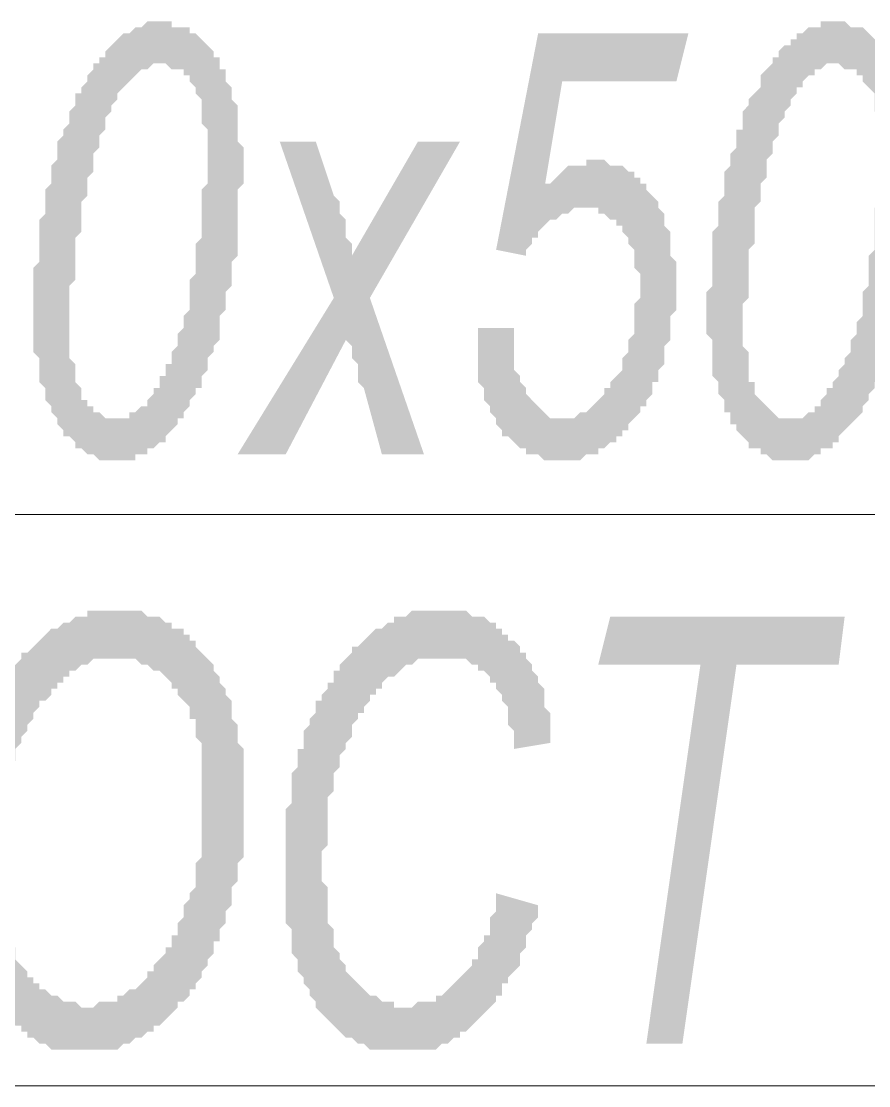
# Model space of a CAD drawing. Header units: millimetres. Extents: x 1372 to 666090, y 1285 to 31551.
# Drawn here: x 628847 to 629435, y 25109 to 25848 of the extents above; entities that cross this region are included whole.
import ezdxf

# ---------------------------------------------------------------- set-up
doc = ezdxf.new("R2010")
doc.units = ezdxf.units.MM
doc.layers.add('PDF _0', color=7, linetype='Continuous')
doc.layers.add('PDF _75-АЗ Штамп', color=7, linetype='Continuous')

msp = doc.modelspace()

# ---------------------------------------------------------------- hatches: boundary and pattern name
at = {"layer": 'PDF _75-АЗ Штамп', "transparency": 33554559}
h = msp.add_hatch(color=256, dxfattribs=at)
h.paths.add_polyline_path([(628855.17, 25647.45), (628855.17, 25651.62), (628855.17, 25651.62), (628855.17, 25655.79), (628855.17, 25659.96), (628855.17, 25664.13), (628855.17, 25668.3), (628855.17, 25672.47), (628855.17, 25676.65), (628859.34, 25680.82), (628859.34, 25684.99), (628859.34, 25689.16), (628859.34, 25693.33), (628859.34, 25697.5), (628859.34, 25701.67), (628859.34, 25705.85), (628859.34, 25710.02), (628863.51, 25714.19), (628863.51, 25718.36), (628863.51, 25722.53), (628863.51, 25726.7), (628863.51, 25730.87), (628867.68, 25735.05), (628867.68, 25739.22), (628867.68, 25743.39), (628867.68, 25747.56), (628871.85, 25751.73), (628871.85, 25755.9), (628871.85, 25760.07), (628871.85, 25764.25), (628876.03, 25768.42), (628876.03, 25772.59), (628876.03, 25772.59), (628880.2, 25776.76), (628880.2, 25780.93), (628880.2, 25785.1), (628880.2, 25785.1), (628884.37, 25789.27), (628884.37, 25793.45), (628884.37, 25797.62), (628888.54, 25797.62), (628888.54, 25801.79), (628892.71, 25805.96), (628892.71, 25810.13), (628896.88, 25814.3), (628896.88, 25814.3), (628896.88, 25818.47), (628901.05, 25818.47), (628901.05, 25822.64), (628905.22, 25822.64), (628905.22, 25826.82), (628909.4, 25830.99), (628909.4, 25830.99), (628913.57, 25835.16), (628913.57, 25835.16), (628917.74, 25839.33), (628921.91, 25839.33), (628921.91, 25839.33), (628926.08, 25843.5), (628926.08, 25843.5), (628930.25, 25843.5), (628930.25, 25843.5), (628934.42, 25847.67), (628938.6, 25847.67), (628942.77, 25847.67), (628942.77, 25847.67), (628946.94, 25847.67), (628951.11, 25847.67), (628951.11, 25843.5), (628955.28, 25843.5), (628959.45, 25843.5), (628959.45, 25843.5), (628963.62, 25843.5), (628963.62, 25839.33), (628967.8, 25839.33), (628971.97, 25835.16), (628971.97, 25835.16), (628976.14, 25830.99), (628976.14, 25830.99), (628980.31, 25826.82), (628980.31, 25822.64), (628984.48, 25822.64), (628984.48, 25818.47), (628984.48, 25814.3), (628988.65, 25814.3), (628988.65, 25810.13), (628988.65, 25805.96), (628992.82, 25801.79), (628992.82, 25801.79), (628992.82, 25797.62), (628992.82, 25793.45), (628997, 25789.27), (628997, 25785.1), (628997, 25780.93), (628997, 25776.76), (628997, 25772.59), (628997, 25768.42), (628997, 25764.25), (629001.17, 25760.07), (629001.17, 25755.9), (629001.17, 25747.56), (629001.17, 25747.56), (629001.17, 25743.39), (629001.17, 25739.22), (629001.17, 25735.05), (628997, 25730.87), (628997, 25726.7), (628997, 25722.53), (628997, 25718.36), (628997, 25714.19), (628997, 25710.02), (628997, 25705.85), (628997, 25701.67), (628997, 25697.5), (628997, 25693.33), (628997, 25689.16), (628997, 25684.99), (628992.82, 25680.82), (628992.82, 25680.82), (628992.82, 25676.65), (628992.82, 25672.47), (628992.82, 25668.3), (628992.82, 25664.13), (628988.65, 25659.96), (628988.65, 25655.79), (628988.65, 25651.62), (628988.65, 25651.62), (628988.65, 25647.45), (628984.48, 25643.28), (628984.48, 25639.1), (628984.48, 25630.76), (628984.48, 25626.59), (628980.31, 25622.42), (628980.31, 25622.42), (628980.31, 25618.25), (628976.14, 25614.08), (628976.14, 25609.9), (628976.14, 25605.73), (628971.97, 25601.56), (628971.97, 25597.39), (628971.97, 25593.22), (628967.8, 25593.22), (628967.8, 25589.05), (628963.62, 25584.88), (628963.62, 25580.7), (628963.62, 25580.7), (628959.45, 25576.53), (628959.45, 25572.36), (628955.28, 25572.36), (628955.28, 25568.19), (628955.28, 25568.19), (628951.11, 25564.02), (628951.11, 25564.02), (628946.94, 25559.85), (628946.94, 25555.68), (628942.77, 25555.68), (628938.6, 25551.5), (628938.6, 25551.5), (628934.42, 25551.5), (628934.42, 25547.33), (628930.25, 25547.33), (628926.08, 25547.33), (628926.08, 25543.16), (628921.91, 25543.16), (628917.74, 25543.16), (628917.74, 25543.16), (628913.57, 25543.16), (628909.4, 25543.16), (628909.4, 25543.16), (628905.22, 25543.16), (628901.05, 25543.16), (628901.05, 25543.16), (628896.88, 25547.33), (628892.71, 25547.33), (628892.71, 25547.33), (628888.54, 25551.5), (628888.54, 25551.5), (628884.37, 25551.5), (628884.37, 25555.68), (628880.2, 25559.85), (628876.03, 25559.85), (628876.03, 25564.02), (628871.85, 25568.19), (628871.85, 25568.19), (628871.85, 25572.36), (628867.68, 25576.53), (628867.68, 25576.53), (628867.68, 25580.7), (628863.51, 25584.88), (628863.51, 25589.05), (628863.51, 25589.05), (628863.51, 25593.22), (628859.34, 25597.39), (628859.34, 25601.56), (628859.34, 25605.73), (628859.34, 25609.9), (628859.34, 25614.08), (628855.17, 25618.25), (628855.17, 25622.42), (628855.17, 25626.59), (628855.17, 25630.76), (628855.17, 25634.93), (628855.17, 25639.1), (628855.17, 25643.28), (628855.17, 25647.45)], flags=0)
h.paths.add_polyline_path([(628880.2, 25634.93), (628880.2, 25630.76), (628880.2, 25626.59), (628880.2, 25622.42), (628880.2, 25618.25), (628880.2, 25614.08), (628884.37, 25609.9), (628884.37, 25605.73), (628884.37, 25601.56), (628884.37, 25597.39), (628884.37, 25597.39), (628888.54, 25593.22), (628888.54, 25589.05), (628888.54, 25584.88), (628892.71, 25584.88), (628892.71, 25580.7), (628896.88, 25580.7), (628896.88, 25576.53), (628901.05, 25576.53), (628905.22, 25572.36), (628905.22, 25572.36), (628909.4, 25572.36), (628913.57, 25572.36), (628913.57, 25572.36), (628913.57, 25572.36), (628917.74, 25572.36), (628921.91, 25572.36), (628921.91, 25576.53), (628926.08, 25576.53), (628926.08, 25576.53), (628930.25, 25580.7), (628934.42, 25580.7), (628934.42, 25584.88), (628938.6, 25589.05), (628938.6, 25593.22), (628938.6, 25593.22), (628942.77, 25593.22), (628942.77, 25597.39), (628942.77, 25601.56), (628946.94, 25601.56), (628946.94, 25605.73), (628946.94, 25609.9), (628951.11, 25609.9), (628951.11, 25614.08), (628951.11, 25618.25), (628955.28, 25622.42), (628955.28, 25626.59), (628955.28, 25630.76), (628959.45, 25634.93), (628959.45, 25634.93), (628959.45, 25639.1), (628959.45, 25643.28), (628963.62, 25647.45), (628963.62, 25655.79), (628963.62, 25659.96), (628963.62, 25664.13), (628963.62, 25668.3), (628967.8, 25672.47), (628967.8, 25676.65), (628967.8, 25680.82), (628967.8, 25684.99), (628967.8, 25689.16), (628967.8, 25693.33), (628971.97, 25697.5), (628971.97, 25705.85), (628971.97, 25710.02), (628971.97, 25714.19), (628971.97, 25718.36), (628971.97, 25722.53), (628971.97, 25726.7), (628971.97, 25726.7), (628971.97, 25730.87), (628976.14, 25735.05), (628976.14, 25739.22), (628976.14, 25743.39), (628976.14, 25747.56), (628976.14, 25751.73), (628976.14, 25751.73), (628976.14, 25755.9), (628976.14, 25760.07), (628976.14, 25768.42), (628976.14, 25772.59), (628971.97, 25776.76), (628971.97, 25780.93), (628971.97, 25785.1), (628971.97, 25789.27), (628971.97, 25793.45), (628971.97, 25793.45), (628967.8, 25797.62), (628967.8, 25801.79), (628967.8, 25801.79), (628963.62, 25805.96), (628963.62, 25810.13), (628959.45, 25810.13), (628959.45, 25814.3), (628955.28, 25814.3), (628951.11, 25814.3), (628951.11, 25814.3), (628946.94, 25818.47), (628942.77, 25818.47), (628942.77, 25818.47), (628942.77, 25818.47), (628938.6, 25818.47), (628934.42, 25814.3), (628934.42, 25814.3), (628930.25, 25814.3), (628926.08, 25810.13), (628926.08, 25810.13), (628921.91, 25805.96), (628921.91, 25805.96), (628917.74, 25801.79), (628917.74, 25801.79), (628913.57, 25797.62), (628913.57, 25793.45), (628909.4, 25789.27), (628909.4, 25785.1), (628909.4, 25785.1), (628905.22, 25780.93), (628905.22, 25776.76), (628905.22, 25776.76), (628905.22, 25772.59), (628901.05, 25768.42), (628901.05, 25764.25), (628901.05, 25764.25), (628901.05, 25760.07), (628896.88, 25755.9), (628896.88, 25751.73), (628896.88, 25747.56), (628896.88, 25743.39), (628892.71, 25739.22), (628892.71, 25735.05), (628892.71, 25730.87), (628892.71, 25726.7), (628888.54, 25722.53), (628888.54, 25718.36), (628888.54, 25710.02), (628888.54, 25705.85), (628888.54, 25701.67), (628884.37, 25697.5), (628884.37, 25693.33), (628884.37, 25689.16), (628884.37, 25680.82), (628884.37, 25676.65), (628884.37, 25672.47), (628884.37, 25668.3), (628880.2, 25664.13), (628880.2, 25659.96), (628880.2, 25659.96), (628880.2, 25655.79), (628880.2, 25651.62), (628880.2, 25647.45), (628880.2, 25643.28), (628880.2, 25639.1), (628880.2, 25639.1), (628880.2, 25634.93)], flags=0)
h = msp.add_hatch(color=256, dxfattribs=at)
h.paths.add_polyline_path([(629322.36, 25647.45), (629322.36, 25651.62), (629322.36, 25651.62), (629322.36, 25655.79), (629322.36, 25659.96), (629326.54, 25664.13), (629326.54, 25668.3), (629326.54, 25672.47), (629326.54, 25676.65), (629326.54, 25680.82), (629326.54, 25684.99), (629326.54, 25689.16), (629326.54, 25693.33), (629326.54, 25697.5), (629326.54, 25701.67), (629330.71, 25705.85), (629330.71, 25710.02), (629330.71, 25714.19), (629330.71, 25718.36), (629330.71, 25722.53), (629334.88, 25726.7), (629334.88, 25730.87), (629334.88, 25735.05), (629334.88, 25739.22), (629334.88, 25743.39), (629339.05, 25747.56), (629339.05, 25751.73), (629339.05, 25755.9), (629343.22, 25760.07), (629343.22, 25764.25), (629343.22, 25768.42), (629343.22, 25772.59), (629347.39, 25772.59), (629347.39, 25776.76), (629347.39, 25780.93), (629347.39, 25785.1), (629347.39, 25785.1), (629351.56, 25789.27), (629351.56, 25793.45), (629355.74, 25797.62), (629355.74, 25797.62), (629359.91, 25801.79), (629359.91, 25805.96), (629359.91, 25810.13), (629364.08, 25814.3), (629364.08, 25814.3), (629368.25, 25818.47), (629368.25, 25818.47), (629368.25, 25822.64), (629372.42, 25822.64), (629372.42, 25826.82), (629376.59, 25830.99), (629380.76, 25830.99), (629380.76, 25835.16), (629384.93, 25835.16), (629384.93, 25839.33), (629389.11, 25839.33), (629389.11, 25839.33), (629393.28, 25843.5), (629393.28, 25843.5), (629397.45, 25843.5), (629401.62, 25843.5), (629401.62, 25847.67), (629405.79, 25847.67), (629409.96, 25847.67), (629409.96, 25847.67), (629414.13, 25847.67), (629418.31, 25847.67), (629422.48, 25843.5), (629422.48, 25843.5), (629426.65, 25843.5), (629430.82, 25843.5), (629430.82, 25843.5), (629434.99, 25839.33), (629434.99, 25839.33), (629439.16, 25835.16), (629439.16, 25835.16), (629443.33, 25830.99), (629447.51, 25830.99), (629447.51, 25826.82), (629451.68, 25822.64), (629451.68, 25822.64), (629451.68, 25818.47), (629455.85, 25814.3), (629455.85, 25814.3), (629455.85, 25810.13), (629460.02, 25805.96), (629460.02, 25801.79), (629460.02, 25801.79), (629464.19, 25797.62), (629464.19, 25793.45), (629464.19, 25789.27), (629464.19, 25785.1), (629464.19, 25780.93), (629464.19, 25776.76), (629468.36, 25772.59), (629468.36, 25768.42), (629468.36, 25764.25), (629468.36, 25760.07), (629468.36, 25755.9), (629468.36, 25747.56), (629468.36, 25747.56), (629468.36, 25743.39), (629468.36, 25739.22), (629468.36, 25735.05), (629468.36, 25730.87), (629468.36, 25726.7), (629468.36, 25722.53), (629468.36, 25718.36), (629468.36, 25714.19), (629464.19, 25710.02), (629464.19, 25705.85), (629464.19, 25701.67), (629464.19, 25697.5), (629464.19, 25693.33), (629464.19, 25689.16), (629464.19, 25684.99), (629464.19, 25680.82), (629464.19, 25680.82), (629460.02, 25676.65), (629460.02, 25672.47), (629460.02, 25668.3), (629460.02, 25664.13), (629460.02, 25659.96), (629455.85, 25655.79), (629455.85, 25651.62), (629455.85, 25651.62), (629455.85, 25647.45), (629455.85, 25643.28), (629451.68, 25639.1), (629451.68, 25630.76), (629451.68, 25626.59), (629451.68, 25622.42), (629447.51, 25622.42), (629447.51, 25618.25), (629447.51, 25614.08), (629443.33, 25609.9), (629443.33, 25605.73), (629443.33, 25601.56), (629439.16, 25597.39), (629439.16, 25593.22), (629439.16, 25593.22), (629434.99, 25589.05), (629434.99, 25584.88), (629430.82, 25580.7), (629430.82, 25580.7), (629430.82, 25576.53), (629426.65, 25572.36), (629426.65, 25572.36), (629422.48, 25568.19), (629422.48, 25568.19), (629418.31, 25564.02), (629418.31, 25564.02), (629414.13, 25559.85), (629414.13, 25555.68), (629409.96, 25555.68), (629409.96, 25551.5), (629405.79, 25551.5), (629401.62, 25551.5), (629401.62, 25547.33), (629397.45, 25547.33), (629397.45, 25547.33), (629393.28, 25543.16), (629389.11, 25543.16), (629389.11, 25543.16), (629384.93, 25543.16), (629380.76, 25543.16), (629380.76, 25543.16), (629376.59, 25543.16), (629372.42, 25543.16), (629372.42, 25543.16), (629368.25, 25543.16), (629364.08, 25547.33), (629364.08, 25547.33), (629359.91, 25547.33), (629359.91, 25551.5), (629355.74, 25551.5), (629351.56, 25551.5), (629351.56, 25555.68), (629347.39, 25559.85), (629347.39, 25559.85), (629343.22, 25564.02), (629343.22, 25568.19), (629339.05, 25568.19), (629339.05, 25572.36), (629339.05, 25576.53), (629334.88, 25576.53), (629334.88, 25580.7), (629334.88, 25584.88), (629330.71, 25589.05), (629330.71, 25589.05), (629330.71, 25593.22), (629330.71, 25597.39), (629326.54, 25601.56), (629326.54, 25605.73), (629326.54, 25609.9), (629326.54, 25614.08), (629326.54, 25618.25), (629326.54, 25622.42), (629326.54, 25626.59), (629322.36, 25630.76), (629322.36, 25634.93), (629322.36, 25639.1), (629322.36, 25643.28), (629322.36, 25647.45)], flags=0)
h.paths.add_polyline_path([(629347.39, 25634.93), (629347.39, 25630.76), (629347.39, 25626.59), (629347.39, 25622.42), (629351.56, 25618.25), (629351.56, 25614.08), (629351.56, 25609.9), (629351.56, 25605.73), (629351.56, 25601.56), (629351.56, 25597.39), (629355.74, 25597.39), (629355.74, 25593.22), (629355.74, 25589.05), (629359.91, 25584.88), (629359.91, 25584.88), (629364.08, 25580.7), (629364.08, 25580.7), (629368.25, 25576.53), (629368.25, 25576.53), (629372.42, 25572.36), (629372.42, 25572.36), (629376.59, 25572.36), (629380.76, 25572.36), (629380.76, 25572.36), (629384.93, 25572.36), (629384.93, 25572.36), (629389.11, 25572.36), (629393.28, 25576.53), (629393.28, 25576.53), (629397.45, 25576.53), (629397.45, 25580.7), (629401.62, 25580.7), (629401.62, 25584.88), (629405.79, 25589.05), (629405.79, 25593.22), (629409.96, 25593.22), (629409.96, 25593.22), (629409.96, 25597.39), (629414.13, 25601.56), (629414.13, 25601.56), (629414.13, 25605.73), (629418.31, 25609.9), (629418.31, 25609.9), (629418.31, 25614.08), (629422.48, 25618.25), (629422.48, 25622.42), (629422.48, 25626.59), (629426.65, 25630.76), (629426.65, 25634.93), (629426.65, 25634.93), (629426.65, 25639.1), (629430.82, 25643.28), (629430.82, 25647.45), (629430.82, 25655.79), (629430.82, 25659.96), (629434.99, 25664.13), (629434.99, 25668.3), (629434.99, 25672.47), (629434.99, 25676.65), (629434.99, 25680.82), (629434.99, 25684.99), (629439.16, 25689.16), (629439.16, 25693.33), (629439.16, 25697.5), (629439.16, 25705.85), (629439.16, 25710.02), (629439.16, 25714.19), (629439.16, 25718.36), (629443.33, 25722.53), (629443.33, 25726.7), (629443.33, 25726.7), (629443.33, 25730.87), (629443.33, 25735.05), (629443.33, 25739.22), (629443.33, 25743.39), (629443.33, 25747.56), (629443.33, 25751.73), (629443.33, 25751.73), (629443.33, 25755.9), (629443.33, 25760.07), (629443.33, 25768.42), (629443.33, 25772.59), (629443.33, 25776.76), (629443.33, 25780.93), (629439.16, 25785.1), (629439.16, 25789.27), (629439.16, 25793.45), (629439.16, 25793.45), (629439.16, 25797.62), (629434.99, 25801.79), (629434.99, 25801.79), (629430.82, 25805.96), (629430.82, 25810.13), (629426.65, 25810.13), (629426.65, 25814.3), (629422.48, 25814.3), (629422.48, 25814.3), (629418.31, 25814.3), (629414.13, 25818.47), (629414.13, 25818.47), (629414.13, 25818.47), (629409.96, 25818.47), (629405.79, 25818.47), (629401.62, 25814.3), (629401.62, 25814.3), (629397.45, 25814.3), (629397.45, 25810.13), (629393.28, 25810.13), (629389.11, 25805.96), (629389.11, 25805.96), (629389.11, 25801.79), (629384.93, 25801.79), (629384.93, 25797.62), (629380.76, 25793.45), (629380.76, 25789.27), (629376.59, 25785.1), (629376.59, 25785.1), (629376.59, 25780.93), (629372.42, 25776.76), (629372.42, 25776.76), (629372.42, 25772.59), (629372.42, 25768.42), (629368.25, 25764.25), (629368.25, 25764.25), (629368.25, 25760.07), (629368.25, 25755.9), (629364.08, 25751.73), (629364.08, 25747.56), (629364.08, 25743.39), (629364.08, 25739.22), (629359.91, 25735.05), (629359.91, 25730.87), (629359.91, 25726.7), (629359.91, 25722.53), (629355.74, 25718.36), (629355.74, 25710.02), (629355.74, 25705.85), (629355.74, 25701.67), (629355.74, 25697.5), (629355.74, 25693.33), (629351.56, 25689.16), (629351.56, 25680.82), (629351.56, 25676.65), (629351.56, 25672.47), (629351.56, 25668.3), (629351.56, 25664.13), (629351.56, 25659.96), (629351.56, 25659.96), (629351.56, 25655.79), (629347.39, 25651.62), (629347.39, 25647.45), (629347.39, 25643.28), (629347.39, 25639.1), (629347.39, 25639.1), (629347.39, 25634.93)], flags=0)
for points in [[(629163.85, 25634.93), (629188.88, 25634.93), (629188.88, 25630.76), (629188.88, 25626.59), (629188.88, 25626.59), (629188.88, 25622.42), (629188.88, 25618.25), (629188.88, 25614.08), (629188.88, 25609.9), (629188.88, 25605.73), (629193.05, 25601.56), (629193.05, 25601.56), (629193.05, 25597.39), (629197.22, 25593.22), (629197.22, 25589.05), (629201.39, 25584.88), (629201.39, 25584.88), (629205.56, 25580.7), (629205.56, 25580.7), (629209.74, 25576.53), (629209.74, 25576.53), (629213.91, 25572.36), (629218.08, 25572.36), (629218.08, 25572.36), (629222.25, 25572.36), (629222.25, 25572.36), (629226.42, 25572.36), (629226.42, 25572.36), (629230.59, 25572.36), (629234.76, 25576.53), (629234.76, 25576.53), (629238.94, 25576.53), (629243.11, 25580.7), (629243.11, 25580.7), (629247.28, 25584.88), (629247.28, 25584.88), (629247.28, 25584.88), (629251.45, 25589.05), (629251.45, 25593.22), (629255.62, 25593.22), (629255.62, 25597.39), (629259.79, 25601.56), (629259.79, 25601.56), (629263.96, 25605.73), (629263.96, 25609.9), (629263.96, 25614.08), (629268.14, 25618.25), (629268.14, 25618.25), (629268.14, 25622.42), (629268.14, 25626.59), (629272.31, 25630.76), (629272.31, 25634.93), (629272.31, 25639.1), (629272.31, 25643.28), (629272.31, 25647.45), (629272.31, 25651.62), (629276.48, 25655.79), (629276.48, 25655.79), (629276.48, 25659.96), (629276.48, 25664.13), (629276.48, 25668.3), (629276.48, 25672.47), (629272.31, 25676.65), (629272.31, 25680.82), (629272.31, 25684.99), (629272.31, 25689.16), (629272.31, 25689.16), (629268.14, 25693.33), (629268.14, 25697.5), (629263.96, 25701.67), (629263.96, 25701.67), (629263.96, 25705.85), (629259.79, 25705.85), (629259.79, 25710.02), (629255.62, 25710.02), (629251.45, 25714.19), (629251.45, 25714.19), (629247.28, 25714.19), (629247.28, 25718.36), (629243.11, 25718.36), (629238.94, 25718.36), (629238.94, 25718.36), (629234.76, 25718.36), (629230.59, 25718.36), (629230.59, 25718.36), (629226.42, 25714.19), (629222.25, 25714.19), (629222.25, 25714.19), (629218.08, 25710.02), (629218.08, 25710.02), (629213.91, 25710.02), (629209.74, 25705.85), (629209.74, 25705.85), (629205.56, 25701.67), (629205.56, 25697.5), (629201.39, 25697.5), (629201.39, 25693.33), (629197.22, 25689.16), (629197.22, 25684.99), (629176.37, 25689.16), (629205.56, 25839.33), (629309.85, 25839.33), (629301.51, 25805.96), (629222.25, 25805.96), (629209.74, 25730.87), (629209.74, 25735.05), (629213.91, 25735.05), (629218.08, 25739.22), (629218.08, 25739.22), (629222.25, 25743.39), (629222.25, 25743.39), (629226.42, 25747.56), (629226.42, 25747.56), (629230.59, 25747.56), (629230.59, 25747.56), (629234.76, 25747.56), (629238.94, 25747.56), (629238.94, 25751.73), (629243.11, 25751.73), (629247.28, 25751.73), (629247.28, 25751.73), (629251.45, 25751.73), (629255.62, 25747.56), (629255.62, 25747.56), (629259.79, 25747.56), (629263.96, 25747.56), (629263.96, 25747.56), (629268.14, 25743.39), (629272.31, 25743.39), (629272.31, 25739.22), (629276.48, 25739.22), (629276.48, 25735.05), (629280.65, 25735.05), (629280.65, 25730.87), (629284.82, 25726.7), (629284.82, 25726.7), (629284.82, 25726.7), (629288.99, 25722.53), (629288.99, 25718.36), (629293.16, 25714.19), (629293.16, 25714.19), (629293.16, 25710.02), (629293.16, 25705.85), (629297.34, 25701.67), (629297.34, 25697.5), (629297.34, 25693.33), (629297.34, 25689.16), (629297.34, 25684.99), (629301.51, 25680.82), (629301.51, 25676.65), (629301.51, 25672.47), (629301.51, 25668.3), (629301.51, 25664.13), (629301.51, 25659.96), (629301.51, 25655.79), (629301.51, 25651.62), (629301.51, 25647.45), (629297.34, 25643.28), (629297.34, 25639.1), (629297.34, 25639.1), (629297.34, 25634.93), (629297.34, 25630.76), (629297.34, 25626.59), (629293.16, 25622.42), (629293.16, 25618.25), (629293.16, 25614.08), (629293.16, 25609.9), (629288.99, 25605.73), (629288.99, 25601.56), (629288.99, 25597.39), (629284.82, 25597.39), (629284.82, 25593.22), (629284.82, 25589.05), (629280.65, 25584.88), (629280.65, 25580.7), (629276.48, 25580.7), (629276.48, 25576.53), (629272.31, 25572.36), (629272.31, 25572.36), (629268.14, 25568.19), (629268.14, 25564.02), (629263.96, 25564.02), (629263.96, 25559.85), (629259.79, 25559.85), (629259.79, 25555.68), (629255.62, 25555.68), (629251.45, 25551.5), (629251.45, 25551.5), (629247.28, 25551.5), (629247.28, 25547.33), (629243.11, 25547.33), (629238.94, 25547.33), (629238.94, 25547.33), (629234.76, 25543.16), (629230.59, 25543.16), (629230.59, 25543.16), (629226.42, 25543.16), (629222.25, 25543.16), (629222.25, 25543.16), (629218.08, 25543.16), (629213.91, 25543.16), (629213.91, 25543.16), (629209.74, 25543.16), (629205.56, 25547.33), (629205.56, 25547.33), (629201.39, 25547.33), (629197.22, 25547.33), (629197.22, 25551.5), (629193.05, 25551.5), (629188.88, 25555.68), (629188.88, 25555.68), (629188.88, 25555.68), (629184.71, 25559.85), (629180.54, 25559.85), (629180.54, 25564.02), (629176.37, 25568.19), (629176.37, 25568.19), (629176.37, 25572.36), (629172.19, 25576.53), (629172.19, 25580.7), (629168.02, 25584.88), (629168.02, 25584.88), (629168.02, 25589.05), (629168.02, 25593.22), (629163.85, 25597.39), (629163.85, 25601.56), (629163.85, 25605.73), (629163.85, 25609.9), (629163.85, 25614.08), (629163.85, 25618.25), (629163.85, 25622.42), (629163.85, 25626.59), (629163.85, 25626.59), (629163.85, 25630.76), (629163.85, 25634.93)], [(628997, 25547.33), (629063.74, 25655.79), (629026.2, 25764.25), (629051.22, 25764.25), (629063.74, 25726.7), (629067.91, 25722.53), (629067.91, 25718.36), (629067.91, 25714.19), (629072.08, 25710.02), (629072.08, 25705.85), (629072.08, 25701.67), (629072.08, 25697.5), (629076.25, 25693.33), (629076.25, 25689.16), (629076.25, 25684.99), (629076.25, 25684.99), (629122.14, 25764.25), (629151.34, 25764.25), (629088.77, 25655.79), (629126.31, 25547.33), (629097.11, 25547.33), (629084.59, 25593.22), (629084.59, 25593.22), (629080.42, 25597.39), (629080.42, 25601.56), (629080.42, 25605.73), (629080.42, 25609.9), (629076.25, 25614.08), (629076.25, 25618.25), (629076.25, 25622.42), (629072.08, 25626.59), (629072.08, 25626.59), (629030.37, 25547.33)], [(629176.37, 25242.82), (629205.56, 25234.48), (629205.56, 25230.31), (629205.56, 25226.14), (629201.39, 25221.96), (629201.39, 25217.79), (629201.39, 25217.79), (629197.22, 25213.62), (629197.22, 25209.45), (629197.22, 25205.28), (629193.05, 25201.11), (629193.05, 25196.94), (629193.05, 25192.76), (629188.88, 25188.59), (629188.88, 25188.59), (629184.71, 25184.42), (629184.71, 25180.25), (629180.54, 25180.25), (629180.54, 25176.08), (629180.54, 25171.91), (629176.37, 25171.91), (629176.37, 25167.74), (629172.19, 25163.56), (629172.19, 25163.56), (629168.02, 25159.39), (629168.02, 25159.39), (629163.85, 25155.22), (629163.85, 25155.22), (629159.68, 25151.05), (629159.68, 25151.05), (629155.51, 25146.88), (629151.34, 25146.88), (629151.34, 25142.71), (629147.17, 25142.71), (629147.17, 25142.71), (629142.99, 25138.54), (629138.82, 25138.54), (629138.82, 25138.54), (629134.65, 25134.37), (629130.48, 25134.37), (629130.48, 25134.37), (629126.31, 25134.37), (629122.14, 25134.37), (629122.14, 25134.37), (629117.97, 25134.37), (629113.79, 25134.37), (629113.79, 25134.37), (629113.79, 25134.37), (629109.62, 25134.37), (629105.45, 25134.37), (629101.28, 25134.37), (629101.28, 25134.37), (629097.11, 25134.37), (629092.94, 25134.37), (629088.77, 25134.37), (629088.77, 25134.37), (629084.59, 25138.54), (629080.42, 25138.54), (629080.42, 25138.54), (629076.25, 25142.71), (629076.25, 25142.71), (629072.08, 25142.71), (629067.91, 25146.88), (629067.91, 25146.88), (629063.74, 25151.05), (629063.74, 25151.05), (629059.57, 25155.22), (629059.57, 25155.22), (629055.39, 25159.39), (629055.39, 25159.39), (629051.22, 25163.56), (629051.22, 25163.56), (629051.22, 25167.74), (629047.05, 25171.91), (629047.05, 25171.91), (629047.05, 25176.08), (629042.88, 25180.25), (629042.88, 25184.42), (629042.88, 25184.42), (629038.71, 25188.59), (629038.71, 25192.76), (629038.71, 25196.94), (629034.54, 25201.11), (629034.54, 25201.11), (629034.54, 25205.28), (629034.54, 25209.45), (629034.54, 25213.62), (629034.54, 25217.79), (629030.37, 25221.96), (629030.37, 25226.14), (629030.37, 25230.31), (629030.37, 25234.48), (629030.37, 25238.65), (629030.37, 25242.82), (629030.37, 25246.99), (629030.37, 25255.34), (629030.37, 25259.51), (629030.37, 25259.51), (629030.37, 25263.68), (629030.37, 25267.85), (629030.37, 25272.02), (629030.37, 25276.19), (629030.37, 25280.36), (629030.37, 25284.54), (629030.37, 25288.71), (629030.37, 25292.88), (629030.37, 25297.05), (629030.37, 25301.22), (629034.54, 25305.39), (629034.54, 25309.56), (629034.54, 25313.74), (629034.54, 25317.91), (629034.54, 25322.08), (629034.54, 25326.25), (629038.71, 25330.42), (629038.71, 25334.59), (629038.71, 25338.76), (629038.71, 25342.93), (629042.88, 25342.93), (629042.88, 25347.11), (629042.88, 25351.28), (629042.88, 25355.45), (629047.05, 25359.62), (629047.05, 25363.79), (629047.05, 25363.79), (629051.22, 25367.96), (629051.22, 25372.13), (629051.22, 25376.31), (629055.39, 25376.31), (629055.39, 25380.48), (629059.57, 25384.65), (629059.57, 25388.82), (629063.74, 25388.82), (629063.74, 25392.99), (629063.74, 25397.16), (629067.91, 25397.16), (629067.91, 25401.33), (629072.08, 25405.51), (629072.08, 25405.51), (629076.25, 25409.68), (629076.25, 25413.85), (629080.42, 25413.85), (629084.59, 25418.02), (629084.59, 25418.02), (629088.77, 25422.19), (629088.77, 25422.19), (629092.94, 25426.36), (629092.94, 25426.36), (629097.11, 25426.36), (629101.28, 25430.53), (629101.28, 25430.53), (629105.45, 25430.53), (629105.45, 25434.71), (629109.62, 25434.71), (629113.79, 25434.71), (629113.79, 25434.71), (629117.97, 25438.88), (629122.14, 25438.88), (629122.14, 25438.88), (629126.31, 25438.88), (629130.48, 25438.88), (629130.48, 25438.88), (629134.65, 25438.88), (629138.82, 25438.88), (629142.99, 25438.88), (629142.99, 25438.88), (629147.17, 25438.88), (629151.34, 25438.88), (629155.51, 25438.88), (629155.51, 25438.88), (629159.68, 25434.71), (629163.85, 25434.71), (629163.85, 25434.71), (629168.02, 25434.71), (629172.19, 25430.53), (629172.19, 25430.53), (629176.37, 25430.53), (629176.37, 25426.36), (629180.54, 25426.36), (629180.54, 25422.19), (629184.71, 25422.19), (629184.71, 25418.02), (629188.88, 25418.02), (629193.05, 25413.85), (629193.05, 25413.85), (629193.05, 25409.68), (629197.22, 25409.68), (629197.22, 25405.51), (629201.39, 25401.33), (629201.39, 25401.33), (629201.39, 25397.16), (629205.56, 25392.99), (629205.56, 25388.82), (629205.56, 25388.82), (629209.74, 25384.65), (629209.74, 25380.48), (629209.74, 25376.31), (629209.74, 25372.13), (629213.91, 25367.96), (629213.91, 25363.79), (629213.91, 25359.62), (629213.91, 25355.45), (629213.91, 25351.28), (629213.91, 25347.11), (629213.91, 25347.11), (629188.88, 25342.93), (629188.88, 25347.11), (629188.88, 25351.28), (629188.88, 25355.45), (629184.71, 25359.62), (629184.71, 25363.79), (629184.71, 25367.96), (629184.71, 25372.13), (629180.54, 25376.31), (629180.54, 25380.48), (629180.54, 25380.48), (629176.37, 25384.65), (629176.37, 25388.82), (629172.19, 25388.82), (629172.19, 25392.99), (629172.19, 25392.99), (629168.02, 25397.16), (629163.85, 25397.16), (629163.85, 25401.33), (629159.68, 25401.33), (629159.68, 25401.33), (629155.51, 25405.51), (629151.34, 25405.51), (629151.34, 25405.51), (629147.17, 25405.51), (629142.99, 25405.51), (629142.99, 25405.51), (629138.82, 25405.51), (629134.65, 25405.51), (629134.65, 25405.51), (629130.48, 25405.51), (629126.31, 25405.51), (629126.31, 25405.51), (629122.14, 25405.51), (629117.97, 25401.33), (629117.97, 25401.33), (629113.79, 25401.33), (629113.79, 25401.33), (629109.62, 25397.16), (629109.62, 25397.16), (629105.45, 25392.99), (629101.28, 25392.99), (629101.28, 25392.99), (629097.11, 25388.82), (629097.11, 25384.65), (629092.94, 25384.65), (629092.94, 25380.48), (629088.77, 25380.48), (629088.77, 25376.31), (629084.59, 25372.13), (629084.59, 25367.96), (629080.42, 25367.96), (629080.42, 25363.79), (629076.25, 25359.62), (629076.25, 25359.62), (629076.25, 25355.45), (629076.25, 25351.28), (629072.08, 25347.11), (629072.08, 25342.93), (629072.08, 25342.93), (629067.91, 25338.76), (629067.91, 25334.59), (629067.91, 25330.42), (629063.74, 25326.25), (629063.74, 25322.08), (629063.74, 25317.91), (629063.74, 25317.91), (629063.74, 25313.74), (629059.57, 25309.56), (629059.57, 25305.39), (629059.57, 25301.22), (629059.57, 25297.05), (629059.57, 25292.88), (629059.57, 25288.71), (629059.57, 25284.54), (629059.57, 25280.36), (629059.57, 25276.19), (629055.39, 25272.02), (629055.39, 25267.85), (629055.39, 25263.68), (629055.39, 25259.51), (629055.39, 25255.34), (629055.39, 25251.16), (629059.57, 25246.99), (629059.57, 25238.65), (629059.57, 25234.48), (629059.57, 25230.31), (629059.57, 25226.14), (629059.57, 25221.96), (629059.57, 25221.96), (629063.74, 25217.79), (629063.74, 25213.62), (629063.74, 25209.45), (629063.74, 25205.28), (629067.91, 25201.11), (629067.91, 25201.11), (629067.91, 25196.94), (629072.08, 25192.76), (629072.08, 25192.76), (629072.08, 25188.59), (629076.25, 25184.42), (629076.25, 25184.42), (629080.42, 25180.25), (629080.42, 25180.25), (629084.59, 25176.08), (629084.59, 25176.08), (629088.77, 25171.91), (629088.77, 25171.91), (629092.94, 25171.91), (629097.11, 25167.74), (629097.11, 25167.74), (629101.28, 25167.74), (629105.45, 25167.74), (629105.45, 25163.56), (629109.62, 25163.56), (629113.79, 25163.56), (629113.79, 25163.56), (629117.97, 25163.56), (629117.97, 25163.56), (629122.14, 25167.74), (629126.31, 25167.74), (629126.31, 25167.74), (629130.48, 25167.74), (629134.65, 25167.74), (629134.65, 25171.91), (629138.82, 25171.91), (629142.99, 25176.08), (629142.99, 25176.08), (629147.17, 25180.25), (629147.17, 25180.25), (629151.34, 25184.42), (629151.34, 25184.42), (629155.51, 25188.59), (629155.51, 25188.59), (629159.68, 25192.76), (629159.68, 25196.94), (629163.85, 25196.94), (629163.85, 25201.11), (629163.85, 25205.28), (629168.02, 25209.45), (629168.02, 25213.62), (629172.19, 25213.62), (629172.19, 25217.79), (629172.19, 25221.96), (629172.19, 25226.14), (629176.37, 25230.31), (629176.37, 25234.48), (629176.37, 25238.65), (629176.37, 25242.82)], [(629280.65, 25138.54), (629318.19, 25401.33), (629247.28, 25401.33), (629255.62, 25434.71), (629418.31, 25434.71), (629414.13, 25401.33), (629343.22, 25401.33), (629305.68, 25138.54)]]:
    msp.add_hatch(color=256, dxfattribs=at).paths.add_polyline_path(points)
h = msp.add_hatch(color=256, dxfattribs=at)
h.paths.add_polyline_path([(628805.11, 25263.68), (628805.11, 25267.85), (628805.11, 25272.02), (628805.11, 25276.19), (628805.11, 25280.36), (628805.11, 25284.54), (628805.11, 25288.71), (628805.11, 25292.88), (628805.11, 25297.05), (628805.11, 25301.22), (628805.11, 25305.39), (628805.11, 25309.56), (628809.28, 25313.74), (628809.28, 25317.91), (628809.28, 25322.08), (628809.28, 25326.25), (628809.28, 25330.42), (628813.45, 25334.59), (628813.45, 25334.59), (628813.45, 25338.76), (628813.45, 25342.93), (628813.45, 25347.11), (628817.63, 25351.28), (628817.63, 25355.45), (628817.63, 25355.45), (628821.8, 25359.62), (628821.8, 25363.79), (628821.8, 25367.96), (628825.97, 25372.13), (628825.97, 25372.13), (628825.97, 25376.31), (628830.14, 25380.48), (628830.14, 25384.65), (628834.31, 25384.65), (628834.31, 25388.82), (628834.31, 25388.82), (628838.48, 25392.99), (628838.48, 25397.16), (628842.65, 25401.33), (628842.65, 25401.33), (628846.83, 25405.51), (628846.83, 25409.68), (628851, 25409.68), (628855.17, 25413.85), (628855.17, 25413.85), (628859.34, 25418.02), (628859.34, 25418.02), (628863.51, 25422.19), (628863.51, 25422.19), (628867.68, 25426.36), (628871.85, 25426.36), (628871.85, 25426.36), (628876.03, 25430.53), (628876.03, 25430.53), (628880.2, 25430.53), (628884.37, 25434.71), (628884.37, 25434.71), (628888.54, 25434.71), (628892.71, 25434.71), (628892.71, 25438.88), (628896.88, 25438.88), (628901.05, 25438.88), (628901.05, 25438.88), (628905.22, 25438.88), (628909.4, 25438.88), (628909.4, 25438.88), (628913.57, 25438.88), (628913.57, 25438.88), (628917.74, 25438.88), (628921.91, 25438.88), (628921.91, 25438.88), (628926.08, 25438.88), (628930.25, 25438.88), (628930.25, 25438.88), (628934.42, 25434.71), (628938.6, 25434.71), (628938.6, 25434.71), (628942.77, 25434.71), (628946.94, 25430.53), (628946.94, 25430.53), (628951.11, 25430.53), (628951.11, 25426.36), (628955.28, 25426.36), (628959.45, 25426.36), (628959.45, 25422.19), (628963.62, 25422.19), (628963.62, 25418.02), (628967.8, 25418.02), (628967.8, 25413.85), (628971.97, 25409.68), (628971.97, 25409.68), (628976.14, 25405.51), (628976.14, 25405.51), (628980.31, 25401.33), (628980.31, 25397.16), (628984.48, 25392.99), (628984.48, 25392.99), (628984.48, 25388.82), (628988.65, 25384.65), (628988.65, 25380.48), (628988.65, 25380.48), (628992.82, 25376.31), (628992.82, 25372.13), (628992.82, 25367.96), (628992.82, 25363.79), (628997, 25359.62), (628997, 25359.62), (628997, 25355.45), (628997, 25351.28), (628997, 25347.11), (629001.17, 25342.93), (629001.17, 25338.76), (629001.17, 25334.59), (629001.17, 25330.42), (629001.17, 25326.25), (629001.17, 25322.08), (629001.17, 25317.91), (629001.17, 25313.74), (629001.17, 25305.39), (629001.17, 25305.39), (629001.17, 25301.22), (629001.17, 25297.05), (629001.17, 25292.88), (629001.17, 25288.71), (629001.17, 25284.54), (629001.17, 25280.36), (629001.17, 25276.19), (629001.17, 25272.02), (629001.17, 25267.85), (628997, 25263.68), (628997, 25259.51), (628997, 25255.34), (628997, 25251.16), (628997, 25251.16), (628992.82, 25246.99), (628992.82, 25242.82), (628992.82, 25238.65), (628992.82, 25234.48), (628988.65, 25230.31), (628988.65, 25226.14), (628988.65, 25226.14), (628988.65, 25221.96), (628984.48, 25217.79), (628984.48, 25213.62), (628984.48, 25209.45), (628980.31, 25209.45), (628980.31, 25205.28), (628980.31, 25201.11), (628976.14, 25196.94), (628976.14, 25192.76), (628971.97, 25188.59), (628971.97, 25188.59), (628971.97, 25184.42), (628967.8, 25180.25), (628967.8, 25180.25), (628967.8, 25176.08), (628963.62, 25176.08), (628963.62, 25171.91), (628959.45, 25167.74), (628955.28, 25167.74), (628955.28, 25163.56), (628951.11, 25159.39), (628951.11, 25159.39), (628946.94, 25155.22), (628946.94, 25155.22), (628942.77, 25151.05), (628938.6, 25151.05), (628938.6, 25146.88), (628934.42, 25146.88), (628934.42, 25146.88), (628930.25, 25142.71), (628926.08, 25142.71), (628926.08, 25142.71), (628921.91, 25138.54), (628917.74, 25138.54), (628917.74, 25138.54), (628913.57, 25134.37), (628909.4, 25134.37), (628909.4, 25134.37), (628905.22, 25134.37), (628901.05, 25134.37), (628901.05, 25134.37), (628896.88, 25134.37), (628892.71, 25134.37), (628892.71, 25134.37), (628892.71, 25134.37), (628888.54, 25134.37), (628884.37, 25134.37), (628880.2, 25134.37), (628880.2, 25134.37), (628876.03, 25134.37), (628871.85, 25134.37), (628871.85, 25134.37), (628867.68, 25134.37), (628863.51, 25138.54), (628863.51, 25138.54), (628859.34, 25138.54), (628855.17, 25142.71), (628855.17, 25142.71), (628851, 25142.71), (628851, 25146.88), (628846.83, 25146.88), (628846.83, 25151.05), (628842.65, 25151.05), (628838.48, 25155.22), (628838.48, 25155.22), (628834.31, 25159.39), (628834.31, 25159.39), (628830.14, 25163.56), (628830.14, 25167.74), (628825.97, 25167.74), (628825.97, 25171.91), (628821.8, 25176.08), (628821.8, 25180.25), (628821.8, 25180.25), (628817.63, 25184.42), (628817.63, 25188.59), (628817.63, 25192.76), (628813.45, 25196.94), (628813.45, 25196.94), (628813.45, 25201.11), (628813.45, 25205.28), (628809.28, 25209.45), (628809.28, 25213.62), (628809.28, 25217.79), (628809.28, 25217.79), (628805.11, 25221.96), (628805.11, 25226.14), (628805.11, 25230.31), (628805.11, 25234.48), (628805.11, 25238.65), (628805.11, 25242.82), (628805.11, 25246.99), (628805.11, 25251.16), (628805.11, 25255.34), (628805.11, 25259.51), (628805.11, 25263.68)], flags=0)
h.paths.add_polyline_path([(628830.14, 25259.51), (628830.14, 25255.34), (628830.14, 25251.16), (628830.14, 25246.99), (628830.14, 25242.82), (628834.31, 25238.65), (628834.31, 25234.48), (628834.31, 25230.31), (628834.31, 25226.14), (628834.31, 25221.96), (628834.31, 25217.79), (628838.48, 25217.79), (628838.48, 25213.62), (628838.48, 25213.62), (628838.48, 25209.45), (628842.65, 25205.28), (628842.65, 25201.11), (628842.65, 25196.94), (628846.83, 25192.76), (628846.83, 25192.76), (628851, 25188.59), (628851, 25184.42), (628855.17, 25184.42), (628855.17, 25180.25), (628859.34, 25180.25), (628859.34, 25176.08), (628863.51, 25176.08), (628867.68, 25171.91), (628867.68, 25171.91), (628871.85, 25171.91), (628876.03, 25167.74), (628876.03, 25167.74), (628880.2, 25167.74), (628884.37, 25167.74), (628884.37, 25167.74), (628888.54, 25163.56), (628892.71, 25163.56), (628892.71, 25163.56), (628896.88, 25163.56), (628896.88, 25163.56), (628901.05, 25167.74), (628905.22, 25167.74), (628905.22, 25167.74), (628909.4, 25167.74), (628913.57, 25167.74), (628913.57, 25171.91), (628917.74, 25171.91), (628921.91, 25176.08), (628921.91, 25176.08), (628921.91, 25176.08), (628926.08, 25176.08), (628930.25, 25180.25), (628930.25, 25180.25), (628934.42, 25184.42), (628934.42, 25188.59), (628938.6, 25188.59), (628938.6, 25192.76), (628942.77, 25196.94), (628942.77, 25196.94), (628946.94, 25201.11), (628946.94, 25205.28), (628951.11, 25205.28), (628951.11, 25209.45), (628951.11, 25213.62), (628955.28, 25213.62), (628955.28, 25217.79), (628955.28, 25221.96), (628959.45, 25226.14), (628959.45, 25230.31), (628959.45, 25234.48), (628963.62, 25238.65), (628963.62, 25238.65), (628963.62, 25242.82), (628967.8, 25246.99), (628967.8, 25251.16), (628967.8, 25255.34), (628967.8, 25259.51), (628967.8, 25263.68), (628971.97, 25267.85), (628971.97, 25272.02), (628971.97, 25276.19), (628971.97, 25280.36), (628971.97, 25284.54), (628971.97, 25284.54), (628971.97, 25288.71), (628971.97, 25292.88), (628971.97, 25297.05), (628971.97, 25301.22), (628971.97, 25305.39), (628971.97, 25309.56), (628971.97, 25313.74), (628971.97, 25317.91), (628971.97, 25322.08), (628971.97, 25326.25), (628971.97, 25330.42), (628971.97, 25334.59), (628971.97, 25338.76), (628971.97, 25342.93), (628971.97, 25347.11), (628967.8, 25351.28), (628967.8, 25355.45), (628967.8, 25359.62), (628967.8, 25363.79), (628963.62, 25363.79), (628963.62, 25367.96), (628963.62, 25372.13), (628959.45, 25376.31), (628959.45, 25376.31), (628955.28, 25380.48), (628955.28, 25384.65), (628951.11, 25384.65), (628951.11, 25388.82), (628946.94, 25392.99), (628946.94, 25392.99), (628942.77, 25397.16), (628942.77, 25397.16), (628938.6, 25397.16), (628934.42, 25401.33), (628934.42, 25401.33), (628930.25, 25401.33), (628926.08, 25405.51), (628926.08, 25405.51), (628921.91, 25405.51), (628917.74, 25405.51), (628917.74, 25405.51), (628913.57, 25405.51), (628913.57, 25405.51), (628909.4, 25405.51), (628909.4, 25405.51), (628905.22, 25405.51), (628901.05, 25405.51), (628901.05, 25405.51), (628896.88, 25405.51), (628892.71, 25401.33), (628892.71, 25401.33), (628888.54, 25401.33), (628888.54, 25401.33), (628884.37, 25397.16), (628880.2, 25397.16), (628880.2, 25392.99), (628876.03, 25392.99), (628876.03, 25388.82), (628871.85, 25388.82), (628871.85, 25384.65), (628867.68, 25384.65), (628867.68, 25380.48), (628863.51, 25376.31), (628859.34, 25376.31), (628859.34, 25372.13), (628855.17, 25367.96), (628855.17, 25367.96), (628855.17, 25363.79), (628851, 25359.62), (628851, 25359.62), (628851, 25355.45), (628846.83, 25351.28), (628846.83, 25347.11), (628846.83, 25347.11), (628842.65, 25342.93), (628842.65, 25338.76), (628842.65, 25334.59), (628838.48, 25330.42), (628838.48, 25330.42), (628838.48, 25326.25), (628838.48, 25322.08), (628838.48, 25317.91), (628834.31, 25313.74), (628834.31, 25309.56), (628834.31, 25305.39), (628834.31, 25301.22), (628834.31, 25297.05), (628834.31, 25292.88), (628834.31, 25288.71), (628830.14, 25284.54), (628830.14, 25280.36), (628830.14, 25276.19), (628830.14, 25272.02), (628830.14, 25267.85), (628830.14, 25263.68), (628830.14, 25259.51)], flags=0)

# ---------------------------------------------------------------- linework, layer by layer
at = {"layer": 'PDF _0', "lineweight": 9}
msp.add_lwpolyline([(627491.12, 25505.62), (631850.23, 25505.62)], dxfattribs=at)
at = {"layer": 'PDF _0', "lineweight": 18}
msp.add_lwpolyline([(638090.63, 25109.34), (619774.05, 25109.34)], close=True, dxfattribs=at)

doc.saveas('drawing.dxf')
